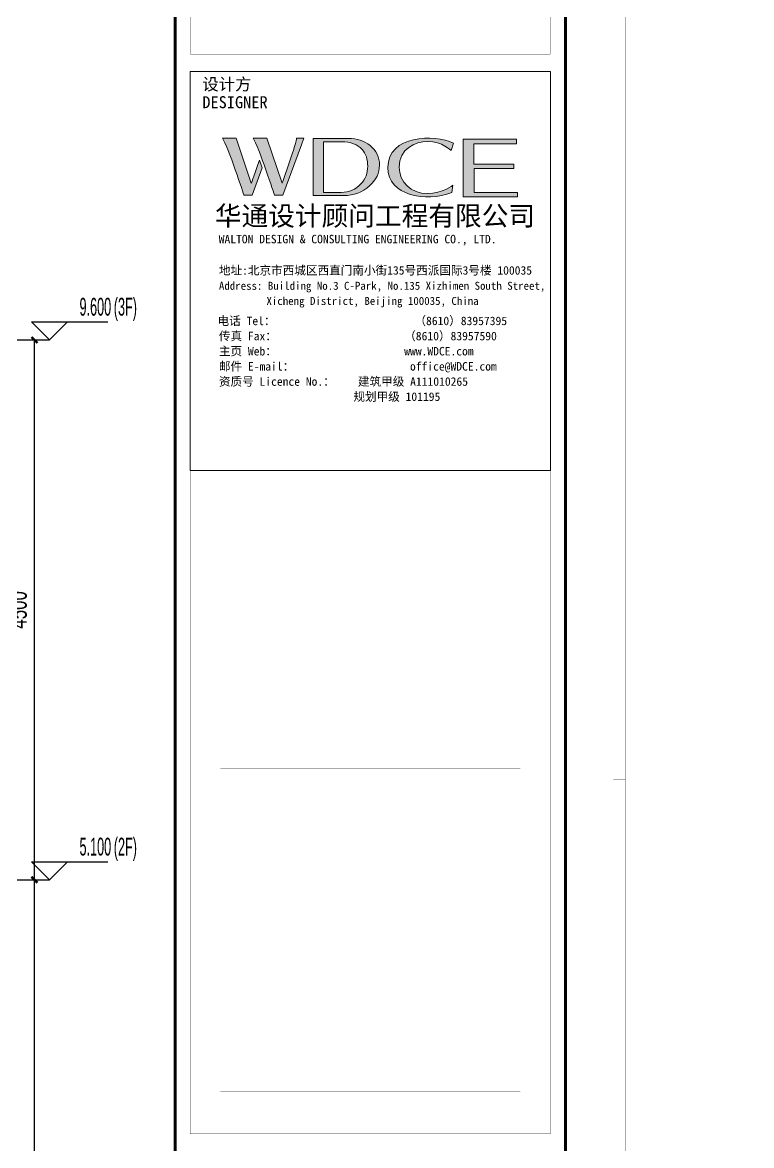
# Model space of a CAD drawing. Extents: x -26219 to 315419, y -160410 to -120810.
# Drawn here: x 31809 to 37882, y -144267 to -134906 of the extents above; entities that cross this region are included whole.
import ezdxf
from ezdxf.enums import TextEntityAlignment as Align
from ezdxf.xclip import XClip

# ---------------------------------------------------------------- set-up
doc = ezdxf.new("R2010")
doc.units = 0
doc.header["$LTSCALE"] = 1000
doc.header["$MEASUREMENT"] = 0
doc.header["$XCLIPFRAME"] = 0
doc.linetypes.add('104-14# 核心筒$2$DOTE', pattern=[2.42, 2, -0.2, 0.02, -0.2])
for name, color, linetype in [('01-标注_尺寸', 124, 'Continuous'), ('01-标注_标高', 200, 'Continuous'), ('02-TEXT_标注', 130, 'Continuous'), ('104-14# 核心筒$0$A-C_玻璃幕墙', 140, 'Continuous'), ('104-14# 核心筒$2$A_AXIS-轴线', 36, '104-14# 核心筒$2$DOTE')]:
    doc.layers.add(name, color=color, linetype=linetype)
doc.styles.add('_TCH_DIM', font='ros.shx', dxfattribs={"width": 0.75, "bigfont": 'jd.shx'})
doc.styles.add('_TCH_DIM_T3', font='ros.shx', dxfattribs={"width": 0.705882, "bigfont": 'jd.shx'})
doc.styles.add('图签信息$0$hwxh', font='STXIHEI_0.TTF')
doc.styles.add('图签信息$0$华文细黑', font='STXIHEI_0.TTF', dxfattribs={"height": 10})
doc.dimstyles.new('_TCH_ARCH&&50', dxfattribs={"dimtxt": 148.75, "dimasz": 50, "dimexe": 125, "dimexo": 150, "dimgap": 63.125, "dimtad": 1, "dimdec": 0, "dimzin": 0, "dimdsep": 46, "dimtxsty": '_TCH_DIM_T3', "dimblk": 'ARCHTICK', "dimcen": 0.09, "dimclrt": 7, "dimazin": 2, "dimtfac": 1, "dimtdec": 0, "dimtix": 1, "dimtmove": 2, "dimatfit": 3, "dimfxl": 0, "dimtolj": 1, "dimtzin": 0, "dimarcsym": 0})

# ---------------------------------------------------------------- blocks, each defined once
blk = doc.blocks.new('104-14# 核心筒')
at = {"layer": '104-14# 核心筒$0$A-C_玻璃幕墙'}
blk.add_lwpolyline([(82417.6, 175653.6), (83499.8, 178465.9), (52926.6, 177184.7), (53491, 179839.8), (17309.3, 179208.2), (22065.4, 195794.6), (62738.3, 196820), (62307.5, 195791.2), (92265.6, 197155.1), (99426.9, 222925), (120741.8, 216994.6), (117562.9, 189300.5), (119297.3, 188914.5), (109062.3, 173767.9), (82417.6, 175653.6)], dxfattribs=at)
at = {"layer": '104-14# 核心筒$2$A_AXIS-轴线'}
for p, q in [((-24839, 11750), (120259.9, 11750)), ((-24839, 7700), (120259.9, 7700))]:
    blk.add_line(p, q, dxfattribs=at)
blk = doc.blocks.new('图签信息$0$logo2')
h = blk.add_hatch(color=7)
h.paths.add_polyline_path([(19.021, -7.36), (15.845, -7.36), (15.845, -3.972), (18.974, -3.972), (18.974, -4.243), (16.461, -4.243), (16.461, -5.448), (18.811, -5.448), (18.811, -5.686), (16.474, -5.686), (16.474, -7.116), (19.021, -7.116)])
edge = h.paths.add_edge_path()
edge.add_spline(control_points=[(15.259, -4.206), (15.259, -4.206), (15.127, -4.646), (15.127, -4.646), (15.127, -4.646), (14.62, -4.101), (13.734, -4.101), (13.035, -4.101), (12.071, -4.537), (12.076, -5.621), (12.08, -6.488), (12.766, -7.164), (13.734, -7.168), (14.656, -7.172), (15.227, -6.68), (15.227, -6.68), (15.227, -6.68), (15.164, -7.108), (15.164, -7.108), (13.632, -7.703), (11.417, -7.291), (11.411, -5.643), (11.404, -3.721), (14.157, -3.665), (15.259, -4.206)], knot_values=[0, 0, 0, 0, 1, 1, 1, 2, 2, 2, 3, 3, 3, 4, 4, 4, 5, 5, 5, 6, 6, 6, 7, 7, 7, 8, 8, 8, 8], degree=3, periodic=0)
edge = h.paths.add_edge_path(flags=16)
edge.add_spline(control_points=[(10.229, -5.566), (10.229, -5.16), (10.12, -4.83), (9.897, -4.576), (9.63, -4.273), (9.228, -4.122), (8.69, -4.122), (8.69, -4.122), (7.638, -4.122), (7.638, -4.122), (7.638, -4.122), (7.638, -7.098), (7.638, -7.098), (7.638, -7.098), (8.663, -7.098), (8.663, -7.098), (9.133, -7.098), (9.519, -6.934), (9.823, -6.604), (10.095, -6.309), (10.229, -5.964), (10.229, -5.566)], knot_values=[0, 0, 0, 0, 1, 1, 1, 2, 2, 2, 3, 3, 3, 4, 4, 4, 5, 5, 5, 6, 6, 6, 7, 7, 7, 7], degree=3, periodic=0)
edge = h.paths.add_edge_path()
edge.add_spline(control_points=[(10.919, -5.505), (10.919, -5.962), (10.725, -6.366), (10.336, -6.719), (9.92, -7.098), (9.414, -7.288), (8.817, -7.288), (8.817, -7.288), (7.028, -7.288), (7.028, -7.288), (7.028, -7.288), (7.028, -3.925), (7.028, -3.925), (7.028, -3.925), (9.095, -3.925), (9.095, -3.925), (9.593, -3.925), (10.015, -4.063), (10.363, -4.34), (10.733, -4.637), (10.919, -5.026), (10.919, -5.505)], knot_values=[0, 0, 0, 0, 1, 1, 1, 2, 2, 2, 3, 3, 3, 4, 4, 4, 5, 5, 5, 6, 6, 6, 7, 7, 7, 7], degree=3, periodic=0)
at = {"lineweight": 0}
blk.add_lwpolyline([(19.021, -7.36), (15.845, -7.36), (15.845, -3.972), (18.974, -3.972), (18.974, -4.243), (16.461, -4.243), (16.461, -5.448), (18.811, -5.448), (18.811, -5.686), (16.474, -5.686), (16.474, -7.116), (19.021, -7.116), (19.021, -7.36)], dxfattribs=at)
for points, knots in [([(10.919, -5.505), (10.919, -5.962), (10.725, -6.366), (10.336, -6.719), (9.92, -7.098), (9.414, -7.288), (8.817, -7.288), (8.817, -7.288), (7.028, -7.288), (7.028, -7.288), (7.028, -7.288), (7.028, -3.925), (7.028, -3.925), (7.028, -3.925), (9.095, -3.925), (9.095, -3.925), (9.593, -3.925), (10.015, -4.063), (10.363, -4.34), (10.733, -4.637), (10.919, -5.026), (10.919, -5.505)], [0, 0, 0, 0, 1, 1, 1, 2, 2, 2, 3, 3, 3, 4, 4, 4, 5, 5, 5, 6, 6, 6, 7, 7, 7, 7]), ([(15.259, -4.206), (15.259, -4.206), (15.127, -4.646), (15.127, -4.646), (15.127, -4.646), (14.62, -4.101), (13.734, -4.101), (13.035, -4.101), (12.071, -4.537), (12.076, -5.621), (12.08, -6.488), (12.766, -7.164), (13.734, -7.168), (14.656, -7.172), (15.227, -6.68), (15.227, -6.68), (15.227, -6.68), (15.164, -7.108), (15.164, -7.108), (13.632, -7.703), (11.417, -7.291), (11.411, -5.643), (11.404, -3.721), (14.157, -3.665), (15.259, -4.206)], [0, 0, 0, 0, 1, 1, 1, 2, 2, 2, 3, 3, 3, 4, 4, 4, 5, 5, 5, 6, 6, 6, 7, 7, 7, 8, 8, 8, 8]), ([(10.229, -5.566), (10.229, -5.16), (10.12, -4.83), (9.897, -4.576), (9.63, -4.273), (9.228, -4.122), (8.69, -4.122), (8.69, -4.122), (7.638, -4.122), (7.638, -4.122), (7.638, -4.122), (7.638, -7.098), (7.638, -7.098), (7.638, -7.098), (8.663, -7.098), (8.663, -7.098), (9.133, -7.098), (9.519, -6.934), (9.823, -6.604), (10.095, -6.309), (10.229, -5.964), (10.229, -5.566)], [0, 0, 0, 0, 1, 1, 1, 2, 2, 2, 3, 3, 3, 4, 4, 4, 5, 5, 5, 6, 6, 6, 7, 7, 7, 7])]:
    blk.add_open_spline(points, degree=3, knots=knots, dxfattribs=at)
blk = doc.blocks.new('图签信息$0$logo1')
h = blk.add_hatch(color=8)
edge = h.paths.add_edge_path()
edge.add_spline(control_points=[(3.863, -5.205), (3.635, -5.88), (3.386, -6.562), (3.386, -6.562), (3.386, -6.562), (2.503, -3.908), (2.503, -3.908), (2.503, -3.908), (1.802, -3.905), (1.687, -3.908), (2.021, -4.386), (2.952, -7.271), (2.952, -7.271), (2.952, -7.271), (3.437, -7.271), (3.437, -7.271), (3.437, -7.271), (4.032, -5.659), (4.032, -5.659), (4.032, -5.659), (3.863, -5.205), (3.863, -5.205)], knot_values=[0, 0, 0, 0, 1, 1, 1, 2, 2, 2, 3, 3, 3, 4, 4, 4, 5, 5, 5, 6, 6, 6, 7, 7, 7, 7], degree=3, periodic=0)
h = blk.add_hatch(color=7)
edge = h.paths.add_edge_path()
edge.add_spline(control_points=[(6.038, -3.908), (6.09, -4.101), (5.198, -6.562), (5.198, -6.562), (5.198, -6.562), (4.302, -3.908), (4.302, -3.908), (4.302, -3.908), (3.6, -3.905), (3.486, -3.908), (3.821, -4.386), (4.751, -7.271), (4.751, -7.271), (4.751, -7.271), (5.236, -7.271), (5.236, -7.271), (5.236, -7.271), (6.333, -4.3), (6.333, -4.3), (6.333, -4.3), (6.482, -3.908), (6.482, -3.908), (6.482, -3.908), (6.214, -3.914), (6.038, -3.908)], knot_values=[0, 0, 0, 0, 1, 1, 1, 2, 2, 2, 3, 3, 3, 4, 4, 4, 5, 5, 5, 6, 6, 6, 7, 7, 7, 8, 8, 8, 8], degree=3, periodic=0)
at = {"color": 8, "lineweight": 0}
blk.add_open_spline([(3.863, -5.205), (3.635, -5.88), (3.386, -6.562), (3.386, -6.562), (3.386, -6.562), (2.503, -3.908), (2.503, -3.908), (2.503, -3.908), (1.802, -3.905), (1.687, -3.908), (2.021, -4.386), (2.952, -7.271), (2.952, -7.271), (2.952, -7.271), (3.437, -7.271), (3.437, -7.271), (3.437, -7.271), (4.032, -5.659), (4.032, -5.659), (4.032, -5.659), (3.863, -5.205), (3.863, -5.205)], degree=3, knots=[0, 0, 0, 0, 1, 1, 1, 2, 2, 2, 3, 3, 3, 4, 4, 4, 5, 5, 5, 6, 6, 6, 7, 7, 7, 7], dxfattribs=at)
at = {"lineweight": 0}
blk.add_open_spline([(6.038, -3.908), (6.09, -4.101), (5.198, -6.562), (5.198, -6.562), (5.198, -6.562), (4.302, -3.908), (4.302, -3.908), (4.302, -3.908), (3.6, -3.905), (3.486, -3.908), (3.821, -4.386), (4.751, -7.271), (4.751, -7.271), (4.751, -7.271), (5.236, -7.271), (5.236, -7.271), (5.236, -7.271), (6.333, -4.3), (6.333, -4.3), (6.333, -4.3), (6.482, -3.908), (6.482, -3.908), (6.482, -3.908), (6.214, -3.914), (6.038, -3.908)], degree=3, knots=[0, 0, 0, 0, 1, 1, 1, 2, 2, 2, 3, 3, 3, 4, 4, 4, 5, 5, 5, 6, 6, 6, 7, 7, 7, 8, 8, 8, 8], dxfattribs=at)
blk.add_blockref('图签信息$0$logo2', (0, 0))
blk = doc.blocks.new('图签信息$0$时间-logo')
at = {"layer": 'Defpoints', "lineweight": 0}
blk.add_lwpolyline([(0, -23.457), (-21.166, -23.457), (-21.166, 0), (0, 0), (0, -23.457)], dxfattribs=at)
blk.add_blockref('图签信息$0$logo1', (-20.967, 0))
at = {"style": '图签信息$0$hwxh'}
for s, height, p in [('华通设计顾问工程有限公司 ', 1.15, (-19.726, -9.054)), ('WALTON DESIGN & CONSULTING ENGINEERING CO., LTD.', 0.5, (-19.497, -10.096)), ('地址:北京市西城区西直门南小街135号西派国际3号楼 100035', 0.5, (-19.485, -11.936)), ('Address: Building No.3 C-Park, No.135 Xizhimen South Street, ', 0.47, (-19.485, -12.827)), ('Xicheng District, Beijing 100035, China ', 0.47, (-16.691, -13.718)), ('电话 Tel：                        （8610）83957395 ', 0.5, (-19.564, -14.906)), ('传真 Fax：                      （8610）83957590 ', 0.5, (-19.485, -15.798)), ('主页 Web：                      www.WDCE.com ', 0.5, (-19.485, -16.689)), ('邮件 E-mail：                    office@WDCE.com ', 0.5, (-19.485, -17.58)), ('资质号 Licence No.：    建筑甲级 A111010265 ', 0.5, (-19.485, -18.472)), ('   规划甲级 101195', 0.5, (-12.602, -19.363))]:
    blk.add_text(s, height=height, dxfattribs=at).set_placement(p)
blk = doc.blocks.new('图签信息')
at = {"const_width": 0.5}
blk.add_lwpolyline([(-65, 0), (0, 0), (0, 500.5), (-65, 500.5)], close=True, dxfattribs=at)
at = {"const_width": 0.05}
for points in [[(-2.5, 407.85), (-2.5, 436.12), (-62.5, 436.12), (-62.5, 407.85)], [(-62.5, 407.85), (-2.5, 407.85)], [(-62.5, 404.92), (-62.5, 227.83)], [(-62.5, 404.92), (-2.5, 404.92)], [(-62.5, 227.83), (-2.5, 227.83), (-2.5, 404.92)], [(-57.5, 338.36), (-7.5, 338.36)], [(-57.5, 288.83), (-7.5, 288.83)], [(-57.5, 234.85), (-7.5, 234.85)], [(-62.5, 227.83), (-2.5, 227.83)]]:
    blk.add_lwpolyline(points, dxfattribs=at)
at = {"ltscale": 0.001, "xscale": 2.834689937531525, "yscale": 2.834689937531525, "zscale": 2.834689937531525}
blk.add_blockref('图签信息$0$时间-logo', (-2.5, 404.92), dxfattribs=at)
at = {"style": '图签信息$0$华文细黑'}
for s, p in [('设计方', (-60.5, 403.83)), ('DESIGNER', (-60.5, 400.83))]:
    blk.add_text(s, height=2, dxfattribs=at).set_placement(p, align=Align.TOP_LEFT)
blk = doc.blocks.new('图签-A1')
at = {"color": 2}
blk.add_blockref('图签信息', (0, 0), dxfattribs=at)
blk = doc.blocks.new('图框-A1+1-2')
for points, const_width in [([(0, 0), (1261, 0), (1261, 594), (0, 594)], 0.05), ([(1186, 584), (25, 584), (25, 10), (1186, 10)], 0.5)]:
    blk.add_lwpolyline(points, close=True, dxfattribs=dict(const_width=const_width))
at = {"const_width": 0.05}
blk.add_lwpolyline([(1261, 297), (1259, 297)], dxfattribs=at)
blk = doc.blocks.new('_ArchTick')
at = {"color": 0, "linetype": 'ByBlock', "const_width": 0.4}
blk.add_lwpolyline([(-0.5, -0.5), (0.5, 0.5)], dxfattribs=at)
blk = doc.blocks.new('*D481')
at = {"layer": '01-标注_尺寸', "color": 0, "lineweight": -2, "transparency": 16777216}
for p, q in [((31594.9, -142052.6), (32034.2, -142052.6)), ((31909.2, -147152.6), (31909.2, -142052.6)), ((31594.9, -147152.6), (32034.2, -147152.6))]:
    blk.add_line(p, q, dxfattribs=at)
at = {"layer": 'Defpoints', "color": 0, "transparency": 16777216}
for p in [(31444.9, -142052.6), (31909.2, -142052.6), (31444.9, -147152.6)]:
    blk.add_point(p, dxfattribs=at)
at = {"layer": '01-标注_尺寸', "color": 0, "lineweight": -2, "transparency": 16777216, "xscale": 50, "yscale": 50, "zscale": 50}
for p, rotation in [((31909.2, -142052.6), 90), ((31909.2, -147152.6), 270)]:
    blk.add_blockref('_ArchTick', p, dxfattribs=dict(at, rotation=rotation))
at = {"layer": '01-标注_尺寸', "color": 7, "transparency": 16777216, "insert": (31771.7, -144602.6), "char_height": 148.75, "attachment_point": 5, "rotation": 90, "style": '_TCH_DIM_T3'}
blk.add_mtext('\\A1;5100', dxfattribs=at)
blk = doc.blocks.new('*D482')
at = {"layer": '01-标注_尺寸', "color": 0, "lineweight": -2, "transparency": 16777216}
for p, q in [((31594.9, -137552.6), (32034.2, -137552.6)), ((31909.2, -142052.6), (31909.2, -137552.6)), ((31594.9, -142052.6), (32034.2, -142052.6))]:
    blk.add_line(p, q, dxfattribs=at)
at = {"layer": 'Defpoints', "color": 0, "transparency": 16777216}
for p in [(31444.9, -137552.6), (31909.2, -137552.6), (31444.9, -142052.6)]:
    blk.add_point(p, dxfattribs=at)
at = {"layer": '01-标注_尺寸', "color": 0, "lineweight": -2, "transparency": 16777216, "xscale": 50, "yscale": 50, "zscale": 50}
for p, rotation in [((31909.2, -137552.6), 90), ((31909.2, -142052.6), 270)]:
    blk.add_blockref('_ArchTick', p, dxfattribs=dict(at, rotation=rotation))
at = {"layer": '01-标注_尺寸', "color": 7, "transparency": 16777216, "insert": (31771.7, -139802.6), "char_height": 148.75, "attachment_point": 5, "rotation": 90, "style": '_TCH_DIM_T3'}
blk.add_mtext('\\A1;4500', dxfattribs=at)

msp = doc.modelspace()

# ---------------------------------------------------------------- linework, layer by layer
at = {"layer": '01-标注_标高'}
for p, q in [((32034.2, -137552.6), (31884.2, -137402.6)), ((31884.2, -137402.6), (32519.9, -137402.6)), ((32034.2, -137552.6), (32184.2, -137402.6)), ((32034.2, -142052.6), (31884.2, -141902.6)), ((31884.2, -141902.6), (32519.9, -141902.6)), ((32034.2, -142052.6), (32184.2, -141902.6))]:
    msp.add_line(p, q, dxfattribs=at)

# ---------------------------------------------------------------- block references
at = {"xscale": 50, "yscale": 50, "zscale": 50}
for name, p in [('图框-A1+1-2', (-26217.9, -156062.5)), ('图签-A1', (36332.1, -155562.5))]:
    msp.add_blockref(name, p, dxfattribs=at)
ref = msp.add_blockref('104-14# 核心筒', (-14186.1, -150168.8))
XClip(ref).set_block_clipping_path([(106607.1139184716, 10499.9999999845), (118350.0977260475, 23000.0000000241)])
ref = msp.add_blockref('104-14# 核心筒', (-24171.8, -146852.4))
XClip(ref).set_block_clipping_path([(21749.9999999867, 6862.509807695), (34199.9999999442, 18650.0000000002)])
ref = msp.add_blockref('104-14# 核心筒', (-29679.9, -339452.4))
XClip(ref).set_block_clipping_path([(21000, 184300.0000000001), (34400.0000000036, 196600.0000000001)])

# ---------------------------------------------------------------- texts
at = {"layer": '02-TEXT_标注', "style": '_TCH_DIM', "width": 0.529412}
for s, p in [('9.600', (32284.4, -137350.1)), ('(3F)', (32569.9, -137350.1)), ('5.100', (32284.4, -141850.1)), ('(2F)', (32569.9, -141850.1))]:
    msp.add_text(s, height=148.75, dxfattribs=at).set_placement(p)

# ---------------------------------------------------------------- dimensions: what is measured, and where the dimension line sits
at = {"layer": '01-标注_尺寸'}
for p1, p2, picture, middle in [((31444.9, -142052.6), (31444.9, -137552.6), '*D482', (31771.7, -139802.6)), ((31444.9, -147152.6), (31444.9, -142052.6), '*D481', (31771.7, -144602.6))]:
    dim = msp.add_aligned_dim(p1=p1, p2=p2, distance=-464.3, dimstyle='_TCH_ARCH&&50', dxfattribs=at)
    dim.commit()
    dim.dimension.update_dxf_attribs({"geometry": picture, "text_midpoint": middle})

doc.saveas('drawing.dxf')
